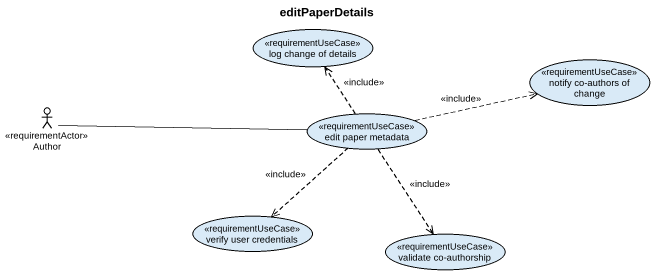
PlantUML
@startuml
title editPaperDetails
usecase "log change of details" as log_change_of_details <<requirementUseCase>>
usecase "notify co-authors of change" as notify_co_authors_of_change <<requirementUseCase>>
actor Author <<requirementActor>>
usecase "edit paper metadata" as edit_paper_metadata <<requirementUseCase>>
usecase "verify user credentials" as verify_user_credentials <<requirementUseCase>>
usecase "validate co-authorship" as validate_co_authorship <<requirementUseCase>>
Author -right- edit_paper_metadata
edit_paper_metadata .up.> log_change_of_details : <<include>>
edit_paper_metadata .right.> notify_co_authors_of_change : <<include>>
edit_paper_metadata ..> verify_user_credentials : <<include>>
edit_paper_metadata ..> validate_co_authorship : <<include>>
@enduml
